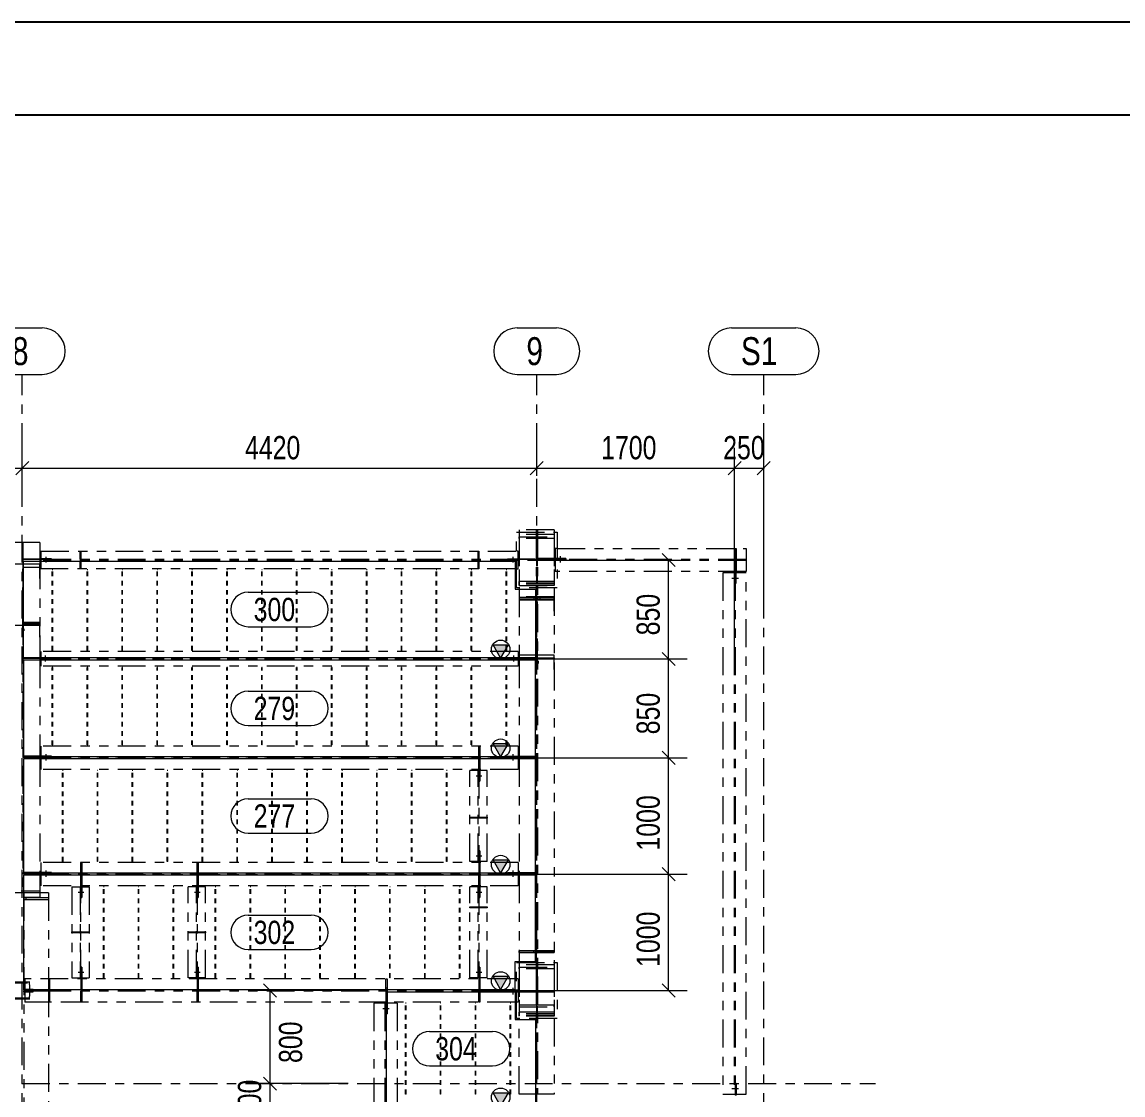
# Model space of a CAD drawing. Header units: millimetres. Extents: x 6786 to 7380, y -302 to 118.
# Drawn here: x 7143.4 to 7261.6, y 2.8 to 118 of the extents above; entities that cross this region are included whole.
import ezdxf

# ---------------------------------------------------------------- set-up
doc = ezdxf.new("R2010")
doc.units = ezdxf.units.MM
for name, pattern in [('XKITLINE00', [0]), ('XKITLINE02', [4, 2, -2]), ('XKITLINE03', [6, 3, -1, 1, -1]), ('XKITLINE04', [3, 0.5, -0.5, 0.5, -0.5, 0.5, -0.5]), ('XKITLINE05', [8, 3, -1, 1, -1, 1, -1])]:
    doc.linetypes.add(name, pattern=pattern)
for name, color, linetype, lineweight in [('Bolt', 7, 'Continuous', 0), ('Part', 2, 'Continuous', 0), ('PartMark', 3, 'Continuous', 0), ('S-GRID', 1, 'Continuous', 0), ('Z-DIMENSIONS', 1, 'Continuous', 0)]:
    doc.layers.add(name, color=color, linetype=linetype, lineweight=lineweight)
doc.styles.add('Arial', font='arial.ttf')

msp = doc.modelspace()

# ---------------------------------------------------------------- hatches: boundary and pattern name
at = {"layer": 'Part'}
for points in [[(7193.96, 51.12), (7195.56, 51.12), (7194.76, 49.72)], [(7193.96, 40.5), (7195.56, 40.5), (7194.76, 39.1)], [(7193.96, 28), (7195.56, 28), (7194.76, 26.6)], [(7193.96, 15.5), (7195.56, 15.5), (7194.76, 14.1)], [(7193.96, 3), (7195.56, 3), (7194.76, 1.6)]]:
    msp.add_hatch(color=7, dxfattribs=at).paths.add_polyline_path(points, flags=17)

# ---------------------------------------------------------------- linework, layer by layer
at = {"color": 1, "linetype": 'XKITLINE00'}
msp.add_line((6785.84, 118.02), (7379.84, 118.02), dxfattribs=at)
at = {"color": 0, "linetype": 'XKITLINE00'}
msp.add_line((7369.84, 108.02), (6810.84, 108.02), dxfattribs=at)
at = {"layer": 'Bolt', "color": 6, "linetype": 'XKITLINE02', "lineweight": 0}
for p, q in [((7145.95, 59.96), (7145.95, 60.58)), ((7145.95, 59.96), (7145.95, 60.58)), ((7145.95, 59.96), (7145.95, 60.58)), ((7196.07, 60.58), (7196.07, 59.96)), ((7196.07, 60.58), (7196.07, 59.96)), ((7196.07, 60.58), (7196.07, 59.96)), ((7201.2, 59.94), (7201.2, 60.63)), ((7201.2, 59.94), (7201.2, 60.63)), ((7201.2, 59.94), (7201.2, 60.63)), ((7201.2, 59.94), (7201.2, 60.63)), ((7219.6, 58.28), (7220.29, 58.28)), ((7219.6, 58.28), (7220.29, 58.28)), ((7219.6, 58.28), (7220.29, 58.28)), ((7219.6, 58.28), (7220.29, 58.28)), ((7145.88, 49.33), (7145.88, 49.96)), ((7145.88, 49.33), (7145.88, 49.96)), ((7196.13, 49.96), (7196.13, 49.33)), ((7196.13, 49.96), (7196.13, 49.33)), ((7145.95, 38.69), (7145.95, 39.38)), ((7145.95, 38.69), (7145.95, 39.38)), ((7145.95, 38.69), (7145.95, 39.38)), ((7145.95, 38.69), (7145.95, 39.38)), ((7196.07, 39.38), (7196.07, 38.69)), ((7196.07, 39.38), (7196.07, 38.69)), ((7196.07, 39.38), (7196.07, 38.69)), ((7196.07, 39.38), (7196.07, 38.69)), ((7192.12, 37.03), (7192.75, 37.03)), ((7192.12, 37.03), (7192.75, 37.03)), ((7192.12, 37.03), (7192.75, 37.03)), ((7192.75, 28.41), (7192.12, 28.41)), ((7192.75, 28.41), (7192.12, 28.41)), ((7192.75, 28.41), (7192.12, 28.41)), ((7145.95, 26.19), (7145.95, 26.88)), ((7145.95, 26.19), (7145.95, 26.88)), ((7145.95, 26.19), (7145.95, 26.88)), ((7145.95, 26.19), (7145.95, 26.88)), ((7196.07, 26.88), (7196.07, 26.19)), ((7196.07, 26.88), (7196.07, 26.19)), ((7196.07, 26.88), (7196.07, 26.19)), ((7196.07, 26.88), (7196.07, 26.19)), ((7149.37, 24.53), (7150, 24.53)), ((7149.37, 24.53), (7150, 24.53)), ((7149.37, 24.53), (7150, 24.53)), ((7161.87, 24.53), (7162.5, 24.53)), ((7161.87, 24.53), (7162.5, 24.53)), ((7161.87, 24.53), (7162.5, 24.53)), ((7192.12, 24.53), (7192.75, 24.53)), ((7192.12, 24.53), (7192.75, 24.53)), ((7192.12, 24.53), (7192.75, 24.53)), ((7150, 15.91), (7149.37, 15.91)), ((7150, 15.91), (7149.37, 15.91)), ((7150, 15.91), (7149.37, 15.91)), ((7162.5, 15.91), (7161.87, 15.91)), ((7162.5, 15.91), (7161.87, 15.91)), ((7162.5, 15.91), (7161.87, 15.91)), ((7192.75, 15.91), (7192.12, 15.91)), ((7192.75, 15.91), (7192.12, 15.91)), ((7192.75, 15.91), (7192.12, 15.91)), ((7196.07, 14.25), (7196.07, 13.56)), ((7196.07, 14.25), (7196.07, 13.56)), ((7196.07, 14.25), (7196.07, 13.56)), ((7196.07, 14.25), (7196.07, 13.56)), ((7182.1, 12.03), (7182.79, 12.03)), ((7182.1, 12.03), (7182.79, 12.03)), ((7182.1, 12.03), (7182.79, 12.03)), ((7182.1, 12.03), (7182.79, 12.03)), ((7220.29, 3.41), (7219.6, 3.41)), ((7220.29, 3.41), (7219.6, 3.41)), ((7220.29, 3.41), (7219.6, 3.41)), ((7220.29, 3.41), (7219.6, 3.41))]:
    msp.add_line(p, q, dxfattribs=at)
at = {"layer": 'Part', "color": 6, "linetype": 'XKITLINE05', "lineweight": 0}
for p, q in [((7196.45, 63.22), (7200.82, 63.22)), ((7196.45, 57.22), (7196.45, 63.22)), ((7200.51, 63.47), (7196.76, 63.47)), ((7196.76, 63.47), (7196.76, 63.22)), ((7196.76, 63.22), (7196.76, 57.22)), ((7200.51, 62.97), (7196.76, 62.97)), ((7196.76, 62.97), (7196.76, 62.72)), ((7196.76, 62.55), (7196.76, 62.72)), ((7196.76, 62.72), (7200.51, 62.72)), ((7196.76, 62.72), (7196.76, 62.55)), ((7198.56, 63.47), (7198.56, 2.85)), ((7198.7, 63.47), (7198.7, 2.85)), ((7200.51, 63.47), (7200.51, 63.22)), ((7200.51, 63.22), (7200.51, 57.22)), ((7200.51, 62.97), (7200.51, 62.72)), ((7200.51, 62.72), (7200.51, 62.55)), ((7200.51, 62.72), (7200.51, 62.55)), ((7200.82, 63.22), (7200.82, 57.22)), ((7145.26, 62.1), (7141.51, 62.1)), ((7143.45, 62.1), (7143.45, 24.47)), ((7145.26, 62.1), (7145.26, 60.1)), ((7200.51, 62.55), (7196.76, 62.55)), ((7196.76, 62.55), (7196.76, 57.9)), ((7198.67, 62.55), (7198.6, 62.55)), ((7198.6, 62.55), (7198.6, 57.66)), ((7198.67, 62.55), (7198.67, 57.66)), ((7200.51, 62.55), (7200.51, 57.9)), ((7143.45, 60.36), (7143.45, 60.26)), ((7143.45, 60.36), (7145.26, 60.36)), ((7143.64, 60.26), (7143.64, 60.36)), ((7143.64, 60.26), (7143.64, 60.36)), ((7145.26, 60.36), (7145.26, 60.36)), ((7145.38, 60.36), (7145.26, 60.36)), ((7145.26, 60.36), (7145.26, 60.26)), ((7145.26, 60.26), (7145.26, 60.36)), ((7145.26, 60.36), (7145.26, 60.26)), ((7145.26, 60.36), (7145.26, 60.36)), ((7145.32, 60.26), (7145.32, 60.36)), ((7145.32, 60.26), (7145.32, 60.36)), ((7145.38, 61.16), (7145.38, 60.1)), ((7145.38, 61.16), (7196.45, 61.16)), ((7146.51, 60.36), (7145.38, 60.36)), ((7146.51, 60.26), (7146.51, 60.36)), ((7146.51, 60.26), (7146.51, 60.36)), ((7149.58, 60.26), (7149.58, 61.16)), ((7149.58, 61.16), (7149.68, 61.16)), ((7149.68, 60.45), (7149.58, 60.45)), ((7149.68, 61.16), (7149.68, 60.26)), ((7192.33, 60.26), (7192.33, 61.16)), ((7192.33, 61.16), (7192.43, 61.16)), ((7192.43, 60.45), (7192.33, 60.45)), ((7192.43, 61.16), (7192.43, 60.26)), ((7195.51, 60.36), (7198.56, 60.36)), ((7195.51, 60.36), (7195.51, 60.26)), ((7195.51, 60.26), (7195.51, 60.36)), ((7196.63, 61.16), (7196.45, 61.16)), ((7196.63, 59.28), (7196.63, 61.16)), ((7196.7, 60.26), (7196.7, 60.36)), ((7196.7, 60.26), (7196.7, 60.36)), ((7196.76, 60.36), (7196.76, 60.26)), ((7196.76, 60.26), (7196.76, 60.36)), ((7196.76, 60.36), (7196.76, 60.26)), ((7198.38, 60.26), (7198.38, 60.36)), ((7198.38, 60.36), (7198.38, 60.26)), ((7198.56, 60.36), (7198.56, 60.26)), ((7198.7, 60.27), (7198.7, 60.4)), ((7201.76, 60.4), (7198.7, 60.4)), ((7198.89, 60.27), (7198.89, 60.4)), ((7198.89, 60.4), (7198.89, 60.27)), ((7200.51, 60.4), (7200.51, 60.27)), ((7200.51, 60.27), (7200.51, 60.4)), ((7200.51, 60.4), (7200.51, 60.27)), ((7200.51, 60.27), (7200.51, 60.4)), ((7200.57, 60.27), (7200.57, 60.4)), ((7200.57, 60.27), (7200.57, 60.4)), ((7200.63, 61.47), (7200.63, 58.97)), ((7200.82, 61.47), (7200.63, 61.47)), ((7200.82, 61.47), (7221.13, 61.47)), ((7201.76, 60.4), (7201.76, 60.27)), ((7219.93, 60.27), (7219.93, 61.47)), ((7219.93, 61.47), (7220.06, 61.47)), ((7220.06, 60.46), (7219.93, 60.46)), ((7220.06, 61.47), (7220.06, 60.27)), ((7221.13, 61.47), (7221.13, 58.97)), ((7145.26, 59.78), (7141.51, 59.78)), ((7145.26, 60.26), (7143.45, 60.26)), ((7143.45, 52.28), (7143.45, 59.45)), ((7143.45, 59.45), (7145.26, 59.45)), ((7145.38, 60.26), (7145.26, 60.26)), ((7145.26, 60.1), (7145.26, 49.72)), ((7145.26, 58.23), (7145.26, 59.78)), ((7196.63, 60.26), (7145.38, 60.26)), ((7146.51, 60.26), (7145.38, 60.26)), ((7196.63, 60.18), (7145.38, 60.18)), ((7145.38, 60.1), (7145.38, 59.28)), ((7196.32, 59.28), (7145.38, 59.28)), ((7149.68, 60.26), (7149.58, 60.26)), ((7149.58, 59.28), (7149.58, 60.18)), ((7149.58, 60.18), (7149.68, 60.18)), ((7149.68, 59.99), (7149.58, 59.99)), ((7149.68, 59.28), (7149.58, 59.28)), ((7149.68, 60.18), (7149.68, 59.28)), ((7192.43, 60.26), (7192.33, 60.26)), ((7192.33, 59.28), (7192.33, 60.18)), ((7192.33, 60.18), (7192.43, 60.18)), ((7192.43, 59.99), (7192.33, 59.99)), ((7192.43, 59.28), (7192.33, 59.28)), ((7192.43, 60.18), (7192.43, 59.28)), ((7198.56, 60.26), (7195.51, 60.26)), ((7196.45, 59.28), (7196.32, 59.28)), ((7196.45, 59.28), (7196.63, 59.28)), ((7201.76, 60.27), (7198.7, 60.27)), ((7221.13, 60.27), (7200.63, 60.27)), ((7221.13, 60.17), (7200.63, 60.17)), ((7220.06, 60.27), (7219.93, 60.27)), ((7219.93, 60.17), (7219.93, 58.97)), ((7220.06, 60.17), (7219.93, 60.17)), ((7219.93, 59.98), (7220.06, 59.98)), ((7219.93, 59.98), (7220.06, 59.98)), ((7220.06, 60.17), (7220.06, 58.97)), ((7200.82, 58.97), (7200.63, 58.97)), ((7221.13, 58.97), (7200.82, 58.97)), ((7221.13, 58.85), (7218.63, 58.85)), ((7218.63, 58.85), (7218.63, 2.85)), ((7219.83, 58.85), (7219.83, 2.85)), ((7219.93, 58.97), (7219.93, 58.85)), ((7220.06, 58.97), (7219.93, 58.97)), ((7219.93, 58.97), (7220.06, 58.97)), ((7220.06, 58.97), (7219.93, 58.97)), ((7219.93, 58.97), (7220.06, 58.97)), ((7219.93, 58.91), (7220.06, 58.91)), ((7219.93, 58.91), (7220.06, 58.91)), ((7219.93, 58.85), (7219.93, 57.72)), ((7219.93, 58.85), (7219.93, 2.85)), ((7220.06, 58.97), (7220.06, 58.97)), ((7220.06, 58.97), (7220.06, 58.96)), ((7220.06, 58.97), (7220.06, 58.93)), ((7220.06, 58.96), (7220.06, 58.93)), ((7220.06, 58.93), (7220.06, 58.85)), ((7220.06, 57.72), (7220.06, 58.85)), ((7221.13, 2.85), (7221.13, 58.85)), ((7200.82, 57.22), (7196.45, 57.22)), ((7198.6, 57.9), (7196.76, 57.9)), ((7196.76, 57.49), (7196.76, 57.9)), ((7196.76, 57.9), (7196.76, 57.49)), ((7200.51, 57.72), (7196.76, 57.72)), ((7200.51, 57.66), (7196.76, 57.66)), ((7200.51, 57.49), (7196.76, 57.49)), ((7196.76, 57.49), (7196.76, 57.47)), ((7196.76, 57.47), (7200.51, 57.47)), ((7196.76, 57.22), (7196.76, 57.1)), ((7196.76, 57.1), (7196.76, 49.72)), ((7198.67, 57.9), (7198.6, 57.9)), ((7198.6, 57.9), (7198.67, 57.9)), ((7198.67, 57.66), (7198.6, 57.66)), ((7200.51, 57.9), (7198.67, 57.9)), ((7200.51, 57.9), (7200.51, 57.49)), ((7200.51, 57.9), (7200.51, 57.49)), ((7200.51, 57.47), (7200.51, 57.49)), ((7200.51, 57.22), (7200.51, 16.97)), ((7219.93, 57.72), (7220.06, 57.72)), ((7219.93, 57.72), (7220.06, 57.72)), ((7200.51, 56.28), (7196.76, 56.28)), ((7196.76, 56.28), (7196.76, 54.73)), ((7198.56, 56.18), (7196.76, 56.18)), ((7196.76, 56.18), (7196.76, 56.05)), ((7196.76, 56.05), (7198.56, 56.05)), ((7196.76, 55.95), (7198.57, 55.95)), ((7198.31, 56.18), (7198.31, 56.05)), ((7198.56, 56.05), (7198.56, 56.18)), ((7198.57, 55.95), (7198.57, 48.78)), ((7200.51, 56.18), (7198.7, 56.18)), ((7198.7, 56.18), (7198.7, 56.05)), ((7198.7, 56.05), (7200.51, 56.05)), ((7198.7, 48.78), (7198.7, 55.95)), ((7198.7, 55.95), (7200.51, 55.95)), ((7198.95, 56.18), (7198.95, 56.05)), ((7200.51, 54.73), (7200.51, 56.28)), ((7200.51, 56.05), (7200.51, 56.18)), ((7145.26, 53.5), (7143.45, 53.5)), ((7145.26, 53.4), (7143.45, 53.4)), ((7143.45, 53.4), (7143.45, 53.28)), ((7143.45, 53.28), (7145.26, 53.28)), ((7143.7, 53.4), (7143.7, 53.28)), ((7145.26, 51.95), (7145.26, 53.5)), ((7145.26, 53.28), (7145.26, 53.4)), ((7145.26, 53.17), (7141.51, 53.17)), ((7143.45, 52.84), (7143.45, 52.62)), ((7143.55, 52.77), (7143.45, 52.77)), ((7143.55, 52.84), (7143.55, 52.62)), ((7143.45, 49.73), (7143.45, 49.63)), ((7146.38, 49.73), (7143.45, 49.73)), ((7143.64, 49.63), (7143.64, 49.73)), ((7143.64, 49.63), (7143.64, 49.73)), ((7145.26, 49.73), (7145.26, 49.63)), ((7145.26, 49.63), (7145.26, 49.73)), ((7145.26, 49.73), (7145.26, 49.63)), ((7145.26, 49.63), (7145.26, 49.73)), ((7145.26, 49.72), (7145.26, 49.47)), ((7145.32, 49.73), (7145.32, 49.72)), ((7145.32, 49.72), (7145.32, 49.63)), ((7145.38, 50.38), (7145.38, 49.63)), ((7196.63, 50.38), (7145.38, 50.38)), ((7145.38, 49.72), (7145.38, 49.47)), ((7146.38, 49.73), (7146.38, 49.63)), ((7146.38, 49.63), (7146.38, 49.73)), ((7195.63, 49.73), (7198.56, 49.73)), ((7195.63, 49.73), (7195.63, 49.63)), ((7195.63, 49.63), (7195.63, 49.73)), ((7196.63, 50.38), (7196.63, 49.63)), ((7196.63, 49.72), (7196.63, 49.47)), ((7196.7, 49.73), (7196.7, 49.63)), ((7196.7, 49.72), (7196.7, 49.63)), ((7198.57, 50), (7196.76, 50)), ((7196.76, 50), (7196.76, 48.45)), ((7196.76, 49.63), (7196.76, 49.73)), ((7196.76, 49.73), (7196.76, 49.63)), ((7196.76, 49.73), (7196.76, 49.63)), ((7196.76, 49.63), (7196.76, 49.73)), ((7196.76, 49.72), (7196.76, 49.47)), ((7200.51, 49.67), (7196.76, 49.67)), ((7198.38, 49.63), (7198.38, 49.73)), ((7198.38, 49.63), (7198.38, 49.73)), ((7198.56, 49.73), (7198.56, 49.63)), ((7200.51, 50), (7198.7, 50)), ((7198.7, 49.63), (7198.7, 49.73)), ((7198.7, 49.73), (7200.51, 49.73)), ((7198.89, 49.73), (7198.89, 49.63)), ((7200.51, 48.45), (7200.51, 50)), ((7200.51, 49.73), (7200.51, 49.63)), ((7145.3, 49.63), (7143.45, 49.63)), ((7145.32, 49.63), (7145.26, 49.63)), ((7145.26, 49.47), (7145.26, 39.1)), ((7145.38, 49.63), (7145.32, 49.63)), ((7145.38, 49.63), (7196.63, 49.63)), ((7146.38, 49.63), (7145.38, 49.63)), ((7196.63, 49.56), (7145.38, 49.56)), ((7145.38, 49.47), (7145.38, 48.81)), ((7196.63, 48.81), (7145.38, 48.81)), ((7196.63, 49.63), (7195.63, 49.63)), ((7196.72, 49.63), (7196.63, 49.63)), ((7196.63, 49.47), (7196.63, 48.81)), ((7196.72, 49.63), (7196.75, 49.63)), ((7196.76, 49.63), (7196.75, 49.63)), ((7196.75, 49.63), (7196.76, 49.63)), ((7196.76, 49.63), (7196.76, 49.63)), ((7198.56, 49.63), (7196.76, 49.63)), ((7196.76, 49.47), (7196.76, 39.1)), ((7198.47, 49.34), (7198.47, 49.12)), ((7198.57, 49.27), (7198.47, 49.27)), ((7198.57, 49.34), (7198.57, 49.12)), ((7200.51, 49.63), (7198.7, 49.63)), ((7198.7, 49.34), (7198.7, 49.12)), ((7198.8, 49.27), (7198.7, 49.27)), ((7198.8, 49.34), (7198.8, 49.12)), ((7196.63, 40.22), (7145.38, 40.22)), ((7145.38, 40.22), (7145.38, 39.1)), ((7192.42, 39.02), (7192.42, 40.22)), ((7192.42, 40.22), (7192.52, 40.22)), ((7192.52, 40.22), (7192.52, 39.02)), ((7196.63, 40.22), (7196.63, 39.1)), ((7143.45, 39.15), (7143.45, 39.02)), ((7146.51, 39.15), (7143.45, 39.15)), ((7143.64, 39.02), (7143.64, 39.15)), ((7143.64, 39.02), (7143.64, 39.15)), ((7145.26, 39.15), (7145.26, 39.02)), ((7145.26, 39.02), (7145.26, 39.15)), ((7145.26, 39.15), (7145.26, 39.02)), ((7145.26, 39.02), (7145.26, 39.15)), ((7145.26, 39.1), (7145.26, 38.85)), ((7145.32, 39.15), (7145.32, 39.1)), ((7145.32, 39.1), (7145.32, 39.02)), ((7145.38, 39.1), (7145.38, 38.85)), ((7146.51, 39.15), (7146.51, 39.02)), ((7192.52, 39.21), (7192.42, 39.21)), ((7195.51, 39.15), (7198.56, 39.15)), ((7195.51, 39.15), (7195.51, 39.02)), ((7196.63, 39.1), (7196.63, 38.85)), ((7196.7, 39.15), (7196.7, 39.02)), ((7196.7, 39.1), (7196.7, 39.02)), ((7196.76, 39.02), (7196.76, 39.15)), ((7196.76, 39.15), (7196.76, 39.02)), ((7196.76, 39.15), (7196.76, 39.02)), ((7196.76, 39.02), (7196.76, 39.15)), ((7196.76, 39.1), (7196.76, 38.85)), ((7198.38, 39.02), (7198.38, 39.15)), ((7198.38, 39.02), (7198.38, 39.15)), ((7198.56, 39.15), (7198.56, 39.02)), ((7145.3, 39.02), (7143.45, 39.02)), ((7145.32, 39.02), (7145.26, 39.02)), ((7145.26, 38.85), (7145.26, 26.6)), ((7145.38, 39.02), (7145.32, 39.02)), ((7196.63, 39.02), (7145.38, 39.02)), ((7146.51, 39.02), (7145.38, 39.02)), ((7145.38, 38.92), (7196.63, 38.92)), ((7145.38, 38.85), (7145.38, 37.72)), ((7192.52, 39.02), (7192.42, 39.02)), ((7192.42, 36.47), (7192.42, 38.92)), ((7192.42, 38.92), (7192.52, 38.92)), ((7192.42, 38.73), (7192.52, 38.73)), ((7192.52, 38.73), (7192.42, 38.73)), ((7192.52, 38.92), (7192.52, 36.47)), ((7196.63, 39.02), (7195.51, 39.02)), ((7196.72, 39.02), (7196.63, 39.02)), ((7196.63, 38.85), (7196.63, 37.72)), ((7196.72, 39.02), (7196.75, 39.02)), ((7196.76, 39.02), (7196.75, 39.02)), ((7196.75, 39.02), (7196.76, 39.02)), ((7196.76, 39.02), (7196.76, 39.02)), ((7198.56, 39.02), (7196.76, 39.02)), ((7196.76, 38.85), (7196.76, 26.6)), ((7196.63, 37.72), (7145.38, 37.72)), ((7191.45, 27.85), (7191.45, 37.6)), ((7193.32, 37.6), (7191.45, 37.6)), ((7192.34, 27.85), (7192.34, 37.6)), ((7192.52, 37.72), (7192.42, 37.72)), ((7192.42, 37.72), (7192.52, 37.72)), ((7192.52, 37.72), (7192.42, 37.72)), ((7192.52, 37.66), (7192.42, 37.66)), ((7192.42, 37.6), (7192.42, 27.85)), ((7193.32, 27.85), (7193.32, 37.6)), ((7192.52, 36.47), (7192.42, 36.47)), ((7192.42, 36.47), (7192.52, 36.47)), ((7191.45, 32.6), (7192.34, 32.6)), ((7191.45, 32.5), (7191.45, 32.6)), ((7192.34, 32.5), (7191.45, 32.5)), ((7192.16, 32.6), (7192.16, 32.5)), ((7192.34, 32.6), (7192.34, 32.5)), ((7192.42, 32.6), (7193.32, 32.6)), ((7192.42, 32.5), (7192.42, 32.6)), ((7193.32, 32.5), (7192.42, 32.5)), ((7192.61, 32.6), (7192.61, 32.5)), ((7193.32, 32.6), (7193.32, 32.5)), ((7192.42, 28.97), (7192.42, 26.52)), ((7192.52, 28.97), (7192.42, 28.97)), ((7192.42, 28.97), (7192.52, 28.97)), ((7192.52, 28.97), (7192.52, 26.52)), ((7145.38, 27.72), (7145.38, 26.52)), ((7196.63, 27.72), (7145.38, 27.72)), ((7149.67, 26.52), (7149.67, 27.72)), ((7149.67, 27.72), (7149.77, 27.72)), ((7149.77, 27.72), (7149.77, 26.52)), ((7162.17, 26.52), (7162.17, 27.72)), ((7162.17, 27.72), (7162.27, 27.72)), ((7162.27, 27.72), (7162.27, 26.52)), ((7193.32, 27.85), (7191.45, 27.85)), ((7192.52, 27.78), (7192.42, 27.78)), ((7192.52, 27.72), (7192.42, 27.72)), ((7192.42, 27.72), (7192.52, 27.72)), ((7192.52, 27.72), (7192.42, 27.72)), ((7196.63, 27.72), (7196.63, 26.52)), ((7143.45, 26.65), (7143.45, 26.52)), ((7146.51, 26.65), (7143.45, 26.65)), ((7145.3, 26.52), (7143.45, 26.52)), ((7143.64, 26.52), (7143.64, 26.65)), ((7143.64, 26.52), (7143.64, 26.65)), ((7145.26, 26.65), (7145.26, 26.52)), ((7145.26, 26.52), (7145.26, 26.65)), ((7145.26, 26.65), (7145.26, 26.52)), ((7145.26, 26.52), (7145.26, 26.65)), ((7145.26, 26.6), (7145.26, 26.35)), ((7145.32, 26.52), (7145.26, 26.52)), ((7145.26, 26.35), (7145.26, 23.97)), ((7145.32, 26.65), (7145.32, 26.6)), ((7145.32, 26.6), (7145.32, 26.52)), ((7145.38, 26.52), (7145.32, 26.52)), ((7145.38, 26.6), (7145.38, 26.35)), ((7145.38, 26.52), (7196.63, 26.52)), ((7146.51, 26.52), (7145.38, 26.52)), ((7196.63, 26.42), (7145.38, 26.42)), ((7145.38, 26.35), (7145.38, 25.22)), ((7146.51, 26.65), (7146.51, 26.52)), ((7149.77, 26.71), (7149.67, 26.71)), ((7149.77, 26.52), (7149.67, 26.52)), ((7149.67, 23.97), (7149.67, 26.42)), ((7149.67, 26.42), (7149.77, 26.42)), ((7149.67, 26.23), (7149.77, 26.23)), ((7149.77, 26.23), (7149.67, 26.23)), ((7149.77, 26.42), (7149.77, 23.97)), ((7162.27, 26.71), (7162.17, 26.71)), ((7162.27, 26.52), (7162.17, 26.52)), ((7162.17, 23.97), (7162.17, 26.42)), ((7162.17, 26.42), (7162.27, 26.42)), ((7162.17, 26.23), (7162.27, 26.23)), ((7162.27, 26.23), (7162.17, 26.23)), ((7162.27, 26.42), (7162.27, 23.97)), ((7192.42, 26.71), (7192.52, 26.71)), ((7192.52, 26.71), (7192.42, 26.71)), ((7192.52, 26.52), (7192.42, 26.52)), ((7192.42, 23.97), (7192.42, 26.42)), ((7192.42, 26.42), (7192.52, 26.42)), ((7192.42, 26.23), (7192.52, 26.23)), ((7192.52, 26.23), (7192.42, 26.23)), ((7192.52, 26.42), (7192.52, 23.97)), ((7195.51, 26.65), (7198.56, 26.65)), ((7195.51, 26.65), (7195.51, 26.52)), ((7196.63, 26.52), (7195.51, 26.52)), ((7196.63, 26.6), (7196.63, 26.35)), ((7196.72, 26.52), (7196.63, 26.52)), ((7196.63, 26.35), (7196.63, 25.22)), ((7196.7, 26.65), (7196.7, 26.52)), ((7196.7, 26.6), (7196.7, 26.52)), ((7196.72, 26.52), (7196.75, 26.52)), ((7196.76, 26.52), (7196.75, 26.52)), ((7196.75, 26.52), (7196.76, 26.52)), ((7196.76, 26.52), (7196.76, 26.65)), ((7196.76, 26.65), (7196.76, 26.52)), ((7196.76, 26.65), (7196.76, 26.52)), ((7196.76, 26.52), (7196.76, 26.65)), ((7196.76, 26.6), (7196.76, 26.35)), ((7196.76, 26.52), (7196.76, 26.52)), ((7198.56, 26.52), (7196.76, 26.52)), ((7196.76, 26.35), (7196.76, 17.1)), ((7198.38, 26.52), (7198.38, 26.65)), ((7198.38, 26.52), (7198.38, 26.65)), ((7198.56, 26.65), (7198.56, 26.52)), ((7196.63, 25.22), (7145.38, 25.22)), ((7148.7, 25.1), (7150.57, 25.1)), ((7148.7, 25.1), (7148.7, 15.35)), ((7149.59, 25.1), (7149.59, 15.35)), ((7149.77, 25.22), (7149.67, 25.22)), ((7149.67, 25.22), (7149.77, 25.22)), ((7149.77, 25.22), (7149.67, 25.22)), ((7149.77, 25.16), (7149.67, 25.16)), ((7149.67, 15.35), (7149.67, 25.1)), ((7150.57, 25.1), (7150.57, 15.35)), ((7161.2, 15.35), (7161.2, 25.1)), ((7163.07, 25.1), (7161.2, 25.1)), ((7162.09, 15.35), (7162.09, 25.1)), ((7162.27, 25.22), (7162.17, 25.22)), ((7162.17, 25.22), (7162.27, 25.22)), ((7162.27, 25.22), (7162.17, 25.22)), ((7162.27, 25.16), (7162.17, 25.16)), ((7162.17, 25.1), (7162.17, 15.35)), ((7163.07, 15.35), (7163.07, 25.1)), ((7191.45, 15.35), (7191.45, 25.1)), ((7193.32, 25.1), (7191.45, 25.1)), ((7192.34, 15.35), (7192.34, 25.1)), ((7192.52, 25.22), (7192.42, 25.22)), ((7192.42, 25.22), (7192.52, 25.22)), ((7192.52, 25.22), (7192.42, 25.22)), ((7192.52, 25.16), (7192.42, 25.16)), ((7192.42, 25.1), (7192.42, 15.35)), ((7193.32, 15.35), (7193.32, 25.1)), ((7145.26, 24.47), (7141.51, 24.47)), ((7143.51, 24.66), (7143.26, 24.66)), ((7143.51, 24.47), (7143.26, 24.47)), ((7145.26, 24.66), (7143.51, 24.66)), ((7146.2, 24.47), (7143.51, 24.47)), ((7143.54, 24.47), (7143.54, -176.53)), ((7143.54, 23.72), (7143.54, 23.97)), ((7143.54, 23.97), (7146.2, 23.97)), ((7146.2, 23.72), (7143.54, 23.72)), ((7143.55, 24.47), (7143.55, 23.97)), ((7145.26, 23.97), (7143.55, 23.97)), ((7143.79, 23.72), (7143.79, 23.97)), ((7146.2, 24.47), (7146.2, 14.1)), ((7146.2, 23.97), (7146.2, 23.72)), ((7149.77, 23.97), (7149.67, 23.97)), ((7149.67, 23.97), (7149.77, 23.97)), ((7162.27, 23.97), (7162.17, 23.97)), ((7162.17, 23.97), (7162.27, 23.97)), ((7192.52, 23.97), (7192.42, 23.97)), ((7192.42, 23.97), (7192.52, 23.97)), ((7191.45, 22.95), (7192.34, 22.95)), ((7191.45, 22.85), (7191.45, 22.95)), ((7192.34, 22.85), (7191.45, 22.85)), ((7192.16, 22.95), (7192.16, 22.85)), ((7192.34, 22.95), (7192.34, 22.85)), ((7192.42, 22.95), (7193.32, 22.95)), ((7192.42, 22.85), (7192.42, 22.95)), ((7193.32, 22.85), (7192.42, 22.85)), ((7192.61, 22.95), (7192.61, 22.85)), ((7193.32, 22.95), (7193.32, 22.85)), ((7148.7, 20.27), (7149.59, 20.27)), ((7148.7, 20.17), (7148.7, 20.27)), ((7149.59, 20.17), (7148.7, 20.17)), ((7149.41, 20.27), (7149.41, 20.17)), ((7149.59, 20.27), (7149.59, 20.17)), ((7149.67, 20.27), (7150.57, 20.27)), ((7149.67, 20.17), (7149.67, 20.27)), ((7150.57, 20.17), (7149.67, 20.17)), ((7149.86, 20.27), (7149.86, 20.17)), ((7150.57, 20.27), (7150.57, 20.17)), ((7161.2, 20.27), (7162.09, 20.27)), ((7161.2, 20.17), (7161.2, 20.27)), ((7162.09, 20.17), (7161.2, 20.17)), ((7161.91, 20.27), (7161.91, 20.17)), ((7162.09, 20.27), (7162.09, 20.17)), ((7162.17, 20.27), (7163.07, 20.27)), ((7162.17, 20.17), (7162.17, 20.27)), ((7163.07, 20.17), (7162.17, 20.17)), ((7162.36, 20.27), (7162.36, 20.17)), ((7163.07, 20.27), (7163.07, 20.17)), ((7198.56, 18.25), (7196.76, 18.25)), ((7196.76, 18.25), (7196.76, 18.05)), ((7196.76, 18.05), (7196.76, 18.25)), ((7200.51, 18.25), (7196.76, 18.25)), ((7196.76, 18.25), (7196.76, 18.06)), ((7196.76, 18.06), (7198.56, 18.06)), ((7198.56, 18.05), (7196.76, 18.05)), ((7198.31, 18.05), (7198.31, 18.25)), ((7198.31, 18.05), (7198.31, 18.25)), ((7198.56, 18.25), (7198.56, 18.05)), ((7198.56, 18.05), (7198.56, 18.25)), ((7198.56, 18.06), (7198.56, 12.41)), ((7198.7, 18.25), (7200.51, 18.25)), ((7198.7, 18.05), (7198.7, 18.25)), ((7198.7, 18.25), (7198.7, 18.05)), ((7198.7, 12.41), (7198.7, 18.06)), ((7198.7, 18.06), (7200.51, 18.06)), ((7200.51, 18.05), (7198.7, 18.05)), ((7198.95, 18.05), (7198.95, 18.25)), ((7198.95, 18.25), (7198.95, 18.05)), ((7200.51, 18.25), (7200.51, 18.05)), ((7200.51, 18.05), (7200.51, 18.25)), ((7200.51, 18.06), (7200.51, 18.25)), ((7196.45, 16.97), (7200.82, 16.97)), ((7196.45, 10.97), (7196.45, 16.97)), ((7196.76, 17.1), (7196.76, 16.97)), ((7196.76, 16.97), (7196.76, 10.97)), ((7200.51, 16.72), (7196.76, 16.72)), ((7196.76, 16.72), (7196.76, 16.47)), ((7200.51, 16.97), (7200.51, 10.97)), ((7200.51, 16.72), (7200.51, 16.47)), ((7200.82, 16.97), (7200.82, 10.97)), ((7149.67, 16.47), (7149.67, 14.02)), ((7149.77, 16.47), (7149.67, 16.47)), ((7149.67, 16.47), (7149.77, 16.47)), ((7149.77, 16.47), (7149.77, 14.02)), ((7162.17, 16.47), (7162.17, 14.02)), ((7162.27, 16.47), (7162.17, 16.47)), ((7162.17, 16.47), (7162.27, 16.47)), ((7162.27, 16.47), (7162.27, 14.02)), ((7192.42, 16.47), (7192.42, 14.02)), ((7192.52, 16.47), (7192.42, 16.47)), ((7192.42, 16.47), (7192.52, 16.47)), ((7192.52, 16.47), (7192.52, 14.02)), ((7196.76, 16.3), (7196.76, 16.47)), ((7196.76, 16.47), (7200.51, 16.47)), ((7196.76, 16.47), (7196.76, 16.3)), ((7200.51, 16.3), (7196.76, 16.3)), ((7196.76, 16.3), (7196.76, 11.65)), ((7198.67, 16.3), (7198.6, 16.3)), ((7198.6, 16.3), (7198.6, 11.42)), ((7198.67, 16.3), (7198.67, 11.42)), ((7200.51, 16.47), (7200.51, 16.3)), ((7200.51, 16.47), (7200.51, 16.3)), ((7200.51, 16.3), (7200.51, 11.65)), ((7144.19, 14.88), (7140.69, 14.88)), ((7140.95, 14.8), (7144.13, 14.8)), ((7143.66, 15.22), (7143.66, 12.72)), ((7196.32, 15.22), (7143.66, 15.22)), ((7144.13, 14.8), (7144.18, 13.97)), ((7146.32, 15.22), (7146.32, 14.1)), ((7148.7, 15.35), (7150.57, 15.35)), ((7149.77, 15.28), (7149.67, 15.28)), ((7149.77, 15.22), (7149.67, 15.22)), ((7149.67, 15.22), (7149.77, 15.22)), ((7149.77, 15.22), (7149.67, 15.22)), ((7149.67, 14.21), (7149.77, 14.21)), ((7149.77, 14.21), (7149.67, 14.21)), ((7163.07, 15.35), (7161.2, 15.35)), ((7162.27, 15.28), (7162.17, 15.28)), ((7162.27, 15.22), (7162.17, 15.22)), ((7162.17, 15.22), (7162.27, 15.22)), ((7162.27, 15.22), (7162.17, 15.22)), ((7162.17, 14.21), (7162.27, 14.21)), ((7162.27, 14.21), (7162.17, 14.21)), ((7182.43, 14.02), (7182.43, 15.22)), ((7182.43, 15.22), (7182.56, 15.22)), ((7182.56, 14.21), (7182.43, 14.21)), ((7182.56, 15.22), (7182.56, 14.02)), ((7193.32, 15.35), (7191.45, 15.35)), ((7192.52, 15.28), (7192.42, 15.28)), ((7192.52, 15.22), (7192.42, 15.22)), ((7192.42, 15.22), (7192.52, 15.22)), ((7192.52, 15.22), (7192.42, 15.22)), ((7192.42, 14.21), (7192.52, 14.21)), ((7192.52, 14.21), (7192.42, 14.21)), ((7196.45, 15.22), (7196.32, 15.22)), ((7196.63, 15.22), (7196.45, 15.22)), ((7196.63, 15.22), (7196.63, 12.72)), ((7144.19, 13.06), (7140.69, 13.06)), ((7144.13, 13.15), (7140.95, 13.15)), ((7143.54, 14.02), (7143.54, 14.12)), ((7143.54, 14.12), (7144.54, 14.12)), ((7143.54, 14.02), (7144.54, 14.02)), ((7143.54, 13.82), (7143.54, 13.92)), ((7143.54, 13.92), (7144.54, 13.92)), ((7143.54, 13.82), (7144.54, 13.82)), ((7146.2, 14.02), (7143.66, 14.02)), ((7146.2, 13.92), (7143.66, 13.92)), ((7144.18, 13.97), (7144.13, 13.15)), ((7144.18, 13.97), (7144.19, 13.97)), ((7144.18, 13.97), (7144.18, 13.97)), ((7144.18, 13.97), (7144.18, 13.97)), ((7144.18, 13.97), (7144.19, 13.97)), ((7144.54, 14.02), (7144.54, 14.12)), ((7144.54, 13.82), (7144.54, 13.92)), ((7146.2, 14.1), (7146.2, -166.15)), ((7146.32, 14.02), (7146.2, 14.02)), ((7146.32, 13.92), (7146.2, 13.92)), ((7146.32, 14.1), (7146.32, 12.72)), ((7196.63, 14.02), (7146.32, 14.02)), ((7196.63, 13.92), (7146.32, 13.92)), ((7149.77, 14.02), (7149.67, 14.02)), ((7149.67, 12.72), (7149.67, 13.92)), ((7149.67, 13.92), (7149.77, 13.92)), ((7149.77, 13.73), (7149.67, 13.73)), ((7149.77, 13.92), (7149.77, 12.72)), ((7162.27, 14.02), (7162.17, 14.02)), ((7162.17, 12.72), (7162.17, 13.92)), ((7162.17, 13.92), (7162.27, 13.92)), ((7162.27, 13.73), (7162.17, 13.73)), ((7162.27, 13.92), (7162.27, 12.72)), ((7182.56, 14.02), (7182.43, 14.02)), ((7182.43, 13.92), (7182.43, 12.72)), ((7182.56, 13.92), (7182.43, 13.92)), ((7182.43, 13.73), (7182.56, 13.73)), ((7182.43, 13.73), (7182.56, 13.73)), ((7182.56, 13.92), (7182.56, 11.47)), ((7192.52, 14.02), (7192.42, 14.02)), ((7192.42, 12.72), (7192.42, 13.92)), ((7192.42, 13.92), (7192.52, 13.92)), ((7192.52, 13.73), (7192.42, 13.73)), ((7192.52, 13.92), (7192.52, 12.72)), ((7195.51, 13.92), (7198.56, 13.92)), ((7195.51, 13.92), (7195.51, 13.8)), ((7195.51, 13.8), (7195.51, 13.92)), ((7198.56, 13.8), (7195.51, 13.8)), ((7196.7, 13.8), (7196.7, 13.92)), ((7196.7, 13.8), (7196.7, 13.92)), ((7196.76, 13.92), (7196.76, 13.8)), ((7198.38, 13.8), (7198.38, 13.92)), ((7198.38, 13.92), (7198.38, 13.8)), ((7198.56, 13.92), (7198.56, 13.8)), ((7198.7, 13.8), (7198.7, 13.92)), ((7198.7, 13.92), (7200.51, 13.92)), ((7200.51, 13.8), (7198.7, 13.8)), ((7198.89, 13.92), (7198.89, 13.8)), ((7200.51, 13.92), (7200.51, 13.8)), ((7146.2, 12.72), (7143.66, 12.72)), ((7182.51, 12.72), (7146.2, 12.72)), ((7149.77, 12.72), (7149.67, 12.72)), ((7162.27, 12.72), (7162.17, 12.72)), ((7182.51, 12.6), (7181.13, 12.6)), ((7181.13, 12.6), (7181.13, -7.85)), ((7182.33, 12.6), (7182.33, -7.73)), ((7182.43, 12.72), (7182.43, 12.6)), ((7182.56, 12.72), (7182.43, 12.72)), ((7182.43, 12.72), (7182.56, 12.72)), ((7182.56, 12.72), (7182.43, 12.72)), ((7182.43, 12.72), (7182.56, 12.72)), ((7182.51, 12.66), (7182.43, 12.66)), ((7182.43, 12.6), (7182.43, -7.73)), ((7183.63, 12.6), (7182.43, 12.6)), ((7182.43, 12.6), (7182.43, 11.47)), ((7196.32, 12.72), (7182.51, 12.72)), ((7182.56, 12.66), (7182.51, 12.66)), ((7183.63, 12.6), (7183.63, 1.6)), ((7192.52, 12.72), (7192.42, 12.72)), ((7196.45, 12.72), (7196.32, 12.72)), ((7196.63, 12.72), (7196.45, 12.72)), ((7198.56, 12.41), (7196.76, 12.41)), ((7196.76, 12.41), (7196.76, 12.22)), ((7196.76, 12.22), (7200.51, 12.22)), ((7200.51, 12.41), (7198.7, 12.41)), ((7200.51, 12.22), (7200.51, 12.41)), ((7182.56, 11.47), (7182.43, 11.47)), ((7182.43, 11.47), (7182.56, 11.47)), ((7200.82, 10.97), (7196.45, 10.97)), ((7198.6, 11.65), (7196.76, 11.65)), ((7196.76, 11.24), (7196.76, 11.65)), ((7196.76, 11.65), (7196.76, 11.24)), ((7200.51, 11.47), (7196.76, 11.47)), ((7200.51, 11.42), (7196.76, 11.42)), ((7200.51, 11.24), (7196.76, 11.24)), ((7196.76, 11.22), (7196.76, 11.24)), ((7200.51, 11.22), (7196.76, 11.22)), ((7196.76, 10.97), (7196.76, 10.85)), ((7196.76, 2.85), (7196.76, 10.85)), ((7198.67, 11.65), (7198.6, 11.65)), ((7198.6, 11.65), (7198.67, 11.65)), ((7198.67, 11.42), (7198.6, 11.42)), ((7200.51, 11.65), (7198.67, 11.65)), ((7200.51, 11.65), (7200.51, 11.24)), ((7200.51, 11.65), (7200.51, 11.24)), ((7200.51, 11.24), (7200.51, 11.22)), ((7200.51, 10.97), (7200.51, 2.85)), ((7220.06, 3.97), (7219.93, 3.97)), ((7219.93, 3.97), (7219.93, 2.85)), ((7219.93, 3.97), (7220.06, 3.97)), ((7220.06, 3.97), (7220.06, 2.85)), ((7198.51, 2.85), (7196.76, 2.85)), ((7200.51, 2.85), (7198.51, 2.85)), ((7218.63, 2.85), (7221.13, 2.85)), ((7219.93, 2.85), (7219.93, 2.72)), ((7219.93, 2.78), (7220.06, 2.78)), ((7219.93, 2.78), (7220.06, 2.78)), ((7220.06, 2.85), (7220.06, 2.72))]:
    msp.add_line(p, q, dxfattribs=at)
at = {"layer": 'Part', "color": 7, "linetype": 'XKITLINE00', "lineweight": 0}
for p, q in [((7143.51, 49.72), (7143.51, 60.1)), ((7143.51, 60.1), (7196.32, 60.1)), ((7196.32, 60.1), (7196.32, 57.1)), ((7196.32, 57.1), (7198.51, 57.1)), ((7198.51, 57.1), (7198.51, 49.72)), ((7194.76, 49.72), (7193.96, 51.12)), ((7193.96, 51.12), (7195.56, 51.12)), ((7195.56, 51.12), (7194.76, 49.72)), ((7198.51, 49.72), (7143.51, 49.72)), ((7198.51, 49.47), (7143.51, 49.47)), ((7143.51, 49.47), (7143.51, 39.1)), ((7198.51, 39.1), (7198.51, 49.47)), ((7194.76, 39.1), (7193.96, 40.5)), ((7193.96, 40.5), (7195.56, 40.5)), ((7195.56, 40.5), (7194.76, 39.1)), ((7143.51, 39.1), (7198.51, 39.1)), ((7198.51, 38.85), (7143.51, 38.85)), ((7143.51, 38.85), (7143.51, 26.6)), ((7198.51, 26.6), (7198.51, 38.85)), ((7194.76, 26.6), (7193.96, 28)), ((7193.96, 28), (7195.56, 28)), ((7195.56, 28), (7194.76, 26.6)), ((7143.51, 26.6), (7198.51, 26.6)), ((7198.51, 26.35), (7143.51, 26.35)), ((7143.51, 26.35), (7143.51, 14.1)), ((7198.51, 17.1), (7198.51, 26.35)), ((7196.32, 14.1), (7196.32, 17.1)), ((7196.32, 17.1), (7198.51, 17.1)), ((7194.76, 14.1), (7193.96, 15.5)), ((7193.96, 15.5), (7195.56, 15.5)), ((7195.56, 15.5), (7194.76, 14.1)), ((7143.51, 14.1), (7196.32, 14.1)), ((7182.51, 1.6), (7182.51, 13.85)), ((7182.51, 13.85), (7196.32, 13.85)), ((7196.32, 13.85), (7196.32, 10.85)), ((7196.32, 10.85), (7198.51, 10.85)), ((7198.51, 10.85), (7198.51, 1.6)), ((7194.76, 1.6), (7193.96, 3)), ((7193.96, 3), (7195.56, 3)), ((7195.56, 3), (7194.76, 1.6))]:
    msp.add_line(p, q, dxfattribs=at)
at = {"layer": 'Part', "color": 2, "linetype": 'XKITLINE04', "lineweight": 0}
for p, q in [((7146.6, 50.5), (7146.6, 59.16)), ((7146.66, 59.16), (7146.6, 59.16)), ((7146.66, 50.5), (7146.66, 59.16)), ((7150.35, 50.5), (7150.35, 59.16)), ((7150.41, 59.16), (7150.35, 59.16)), ((7150.41, 50.5), (7150.41, 59.16)), ((7154.1, 50.5), (7154.1, 59.16)), ((7154.16, 59.16), (7154.1, 59.16)), ((7154.16, 50.5), (7154.16, 59.16)), ((7157.85, 50.5), (7157.85, 59.16)), ((7157.91, 59.16), (7157.85, 59.16)), ((7157.91, 50.5), (7157.91, 59.16)), ((7161.6, 50.5), (7161.6, 59.16)), ((7161.66, 59.16), (7161.6, 59.16)), ((7161.66, 50.5), (7161.66, 59.16)), ((7165.35, 50.5), (7165.35, 59.16)), ((7165.41, 59.16), (7165.35, 59.16)), ((7165.41, 50.5), (7165.41, 59.16)), ((7169.1, 50.5), (7169.1, 59.16)), ((7169.16, 59.16), (7169.1, 59.16)), ((7169.16, 50.5), (7169.16, 59.16)), ((7172.85, 50.5), (7172.85, 59.16)), ((7172.91, 59.16), (7172.85, 59.16)), ((7172.91, 50.5), (7172.91, 59.16)), ((7176.6, 50.5), (7176.6, 59.16)), ((7176.66, 59.16), (7176.6, 59.16)), ((7176.66, 50.5), (7176.66, 59.16)), ((7180.35, 50.5), (7180.35, 59.16)), ((7180.41, 59.16), (7180.35, 59.16)), ((7180.41, 50.5), (7180.41, 59.16)), ((7184.1, 50.5), (7184.1, 59.16)), ((7184.16, 59.16), (7184.1, 59.16)), ((7184.16, 50.5), (7184.16, 59.16)), ((7187.85, 50.5), (7187.85, 59.16)), ((7187.91, 59.16), (7187.85, 59.16)), ((7187.91, 50.5), (7187.91, 59.16)), ((7191.6, 50.5), (7191.6, 59.16)), ((7191.66, 59.16), (7191.6, 59.16)), ((7191.66, 50.5), (7191.66, 59.16)), ((7195.35, 50.5), (7195.35, 59.16)), ((7195.41, 59.16), (7195.35, 59.16)), ((7195.41, 50.5), (7195.41, 59.16)), ((7146.66, 50.5), (7146.6, 50.5)), ((7150.41, 50.5), (7150.35, 50.5)), ((7154.16, 50.5), (7154.1, 50.5)), ((7157.91, 50.5), (7157.85, 50.5)), ((7161.66, 50.5), (7161.6, 50.5)), ((7165.41, 50.5), (7165.35, 50.5)), ((7169.16, 50.5), (7169.1, 50.5)), ((7172.91, 50.5), (7172.85, 50.5)), ((7176.66, 50.5), (7176.6, 50.5)), ((7180.41, 50.5), (7180.35, 50.5)), ((7184.16, 50.5), (7184.1, 50.5)), ((7187.91, 50.5), (7187.85, 50.5)), ((7191.66, 50.5), (7191.6, 50.5)), ((7195.41, 50.5), (7195.35, 50.5)), ((7146.6, 40.35), (7146.6, 48.69)), ((7146.66, 48.69), (7146.6, 48.69)), ((7146.66, 40.35), (7146.66, 48.69)), ((7150.35, 40.35), (7150.35, 48.69)), ((7150.41, 48.69), (7150.35, 48.69)), ((7150.41, 40.35), (7150.41, 48.69)), ((7154.1, 40.35), (7154.1, 48.69)), ((7154.16, 48.69), (7154.1, 48.69)), ((7154.16, 40.35), (7154.16, 48.69)), ((7157.85, 40.35), (7157.85, 48.69)), ((7157.91, 48.69), (7157.85, 48.69)), ((7157.91, 40.35), (7157.91, 48.69)), ((7161.6, 40.35), (7161.6, 48.69)), ((7161.66, 48.69), (7161.6, 48.69)), ((7161.66, 40.35), (7161.66, 48.69)), ((7165.35, 40.35), (7165.35, 48.69)), ((7165.41, 48.69), (7165.35, 48.69)), ((7165.41, 40.35), (7165.41, 48.69)), ((7169.1, 40.35), (7169.1, 48.69)), ((7169.16, 48.69), (7169.1, 48.69)), ((7169.16, 40.35), (7169.16, 48.69)), ((7172.85, 40.35), (7172.85, 48.69)), ((7172.91, 48.69), (7172.85, 48.69)), ((7172.91, 40.35), (7172.91, 48.69)), ((7176.6, 40.35), (7176.6, 48.69)), ((7176.66, 48.69), (7176.6, 48.69)), ((7176.66, 40.35), (7176.66, 48.69)), ((7180.35, 40.35), (7180.35, 48.69)), ((7180.41, 48.69), (7180.35, 48.69)), ((7180.41, 40.35), (7180.41, 48.69)), ((7184.1, 40.35), (7184.1, 48.69)), ((7184.16, 48.69), (7184.1, 48.69)), ((7184.16, 40.35), (7184.16, 48.69)), ((7187.85, 40.35), (7187.85, 48.69)), ((7187.91, 48.69), (7187.85, 48.69)), ((7187.91, 40.35), (7187.91, 48.69)), ((7191.6, 40.35), (7191.6, 48.69)), ((7191.66, 48.69), (7191.6, 48.69)), ((7191.66, 40.35), (7191.66, 48.69)), ((7195.35, 40.35), (7195.35, 48.69)), ((7195.41, 48.69), (7195.35, 48.69)), ((7195.41, 40.35), (7195.41, 48.69)), ((7146.66, 40.35), (7146.6, 40.35)), ((7150.41, 40.35), (7150.35, 40.35)), ((7154.16, 40.35), (7154.1, 40.35)), ((7157.91, 40.35), (7157.85, 40.35)), ((7161.66, 40.35), (7161.6, 40.35)), ((7165.41, 40.35), (7165.35, 40.35)), ((7169.16, 40.35), (7169.1, 40.35)), ((7172.91, 40.35), (7172.85, 40.35)), ((7176.66, 40.35), (7176.6, 40.35)), ((7180.41, 40.35), (7180.35, 40.35)), ((7184.16, 40.35), (7184.1, 40.35)), ((7187.91, 40.35), (7187.85, 40.35)), ((7191.66, 40.35), (7191.6, 40.35)), ((7195.41, 40.35), (7195.35, 40.35)), ((7147.7, 27.85), (7147.7, 37.6)), ((7147.76, 37.6), (7147.7, 37.6)), ((7147.76, 27.85), (7147.76, 37.6)), ((7151.45, 27.85), (7151.45, 37.6)), ((7151.51, 37.6), (7151.45, 37.6)), ((7151.51, 27.85), (7151.51, 37.6)), ((7155.2, 27.85), (7155.2, 37.6)), ((7155.26, 37.6), (7155.2, 37.6)), ((7155.26, 27.85), (7155.26, 37.6)), ((7158.95, 27.85), (7158.95, 37.6)), ((7159.01, 37.6), (7158.95, 37.6)), ((7159.01, 27.85), (7159.01, 37.6)), ((7162.7, 27.85), (7162.7, 37.6)), ((7162.76, 37.6), (7162.7, 37.6)), ((7162.76, 27.85), (7162.76, 37.6)), ((7166.45, 27.85), (7166.45, 37.6)), ((7166.51, 37.6), (7166.45, 37.6)), ((7166.51, 27.85), (7166.51, 37.6)), ((7170.2, 27.85), (7170.2, 37.6)), ((7170.26, 37.6), (7170.2, 37.6)), ((7170.26, 27.85), (7170.26, 37.6)), ((7173.95, 27.85), (7173.95, 37.6)), ((7174.01, 37.6), (7173.95, 37.6)), ((7174.01, 27.85), (7174.01, 37.6)), ((7177.7, 27.85), (7177.7, 37.6)), ((7177.76, 37.6), (7177.7, 37.6)), ((7177.76, 27.85), (7177.76, 37.6)), ((7181.45, 27.85), (7181.45, 37.6)), ((7181.51, 37.6), (7181.45, 37.6)), ((7181.51, 27.85), (7181.51, 37.6)), ((7185.2, 27.85), (7185.2, 37.6)), ((7185.26, 37.6), (7185.2, 37.6)), ((7185.26, 27.85), (7185.26, 37.6)), ((7188.95, 27.85), (7188.95, 37.6)), ((7189.01, 37.6), (7188.95, 37.6)), ((7189.01, 27.85), (7189.01, 37.6)), ((7147.76, 27.85), (7147.7, 27.85)), ((7151.51, 27.85), (7151.45, 27.85)), ((7155.26, 27.85), (7155.2, 27.85)), ((7159.01, 27.85), (7158.95, 27.85)), ((7162.76, 27.85), (7162.7, 27.85)), ((7166.51, 27.85), (7166.45, 27.85)), ((7170.26, 27.85), (7170.2, 27.85)), ((7174.01, 27.85), (7173.95, 27.85)), ((7177.76, 27.85), (7177.7, 27.85)), ((7181.51, 27.85), (7181.45, 27.85)), ((7185.26, 27.85), (7185.2, 27.85)), ((7189.01, 27.85), (7188.95, 27.85)), ((7152.1, 15.35), (7152.1, 25.1)), ((7152.16, 25.1), (7152.1, 25.1)), ((7152.16, 15.35), (7152.16, 25.1)), ((7155.85, 15.35), (7155.85, 25.1)), ((7155.91, 25.1), (7155.85, 25.1)), ((7155.91, 15.35), (7155.91, 25.1)), ((7159.6, 15.35), (7159.6, 25.1)), ((7159.66, 25.1), (7159.6, 25.1)), ((7159.66, 15.35), (7159.66, 25.1)), ((7164.1, 15.35), (7164.1, 25.1)), ((7164.16, 25.1), (7164.1, 25.1)), ((7164.16, 15.35), (7164.16, 25.1)), ((7167.85, 15.35), (7167.85, 25.1)), ((7167.91, 25.1), (7167.85, 25.1)), ((7167.91, 15.35), (7167.91, 25.1)), ((7171.6, 15.35), (7171.6, 25.1)), ((7171.66, 25.1), (7171.6, 25.1)), ((7171.66, 15.35), (7171.66, 25.1)), ((7175.35, 15.35), (7175.35, 25.1)), ((7175.41, 25.1), (7175.35, 25.1)), ((7175.41, 15.35), (7175.41, 25.1)), ((7179.1, 15.35), (7179.1, 25.1)), ((7179.16, 25.1), (7179.1, 25.1)), ((7179.16, 15.35), (7179.16, 25.1)), ((7182.85, 15.35), (7182.85, 25.1)), ((7182.91, 25.1), (7182.85, 25.1)), ((7182.91, 15.35), (7182.91, 25.1)), ((7186.6, 15.35), (7186.6, 25.1)), ((7186.66, 25.1), (7186.6, 25.1)), ((7186.66, 15.35), (7186.66, 25.1)), ((7190.35, 15.35), (7190.35, 25.1)), ((7190.41, 25.1), (7190.35, 25.1)), ((7190.41, 15.35), (7190.41, 25.1)), ((7152.16, 15.35), (7152.1, 15.35)), ((7155.91, 15.35), (7155.85, 15.35)), ((7159.66, 15.35), (7159.6, 15.35)), ((7164.16, 15.35), (7164.1, 15.35)), ((7167.91, 15.35), (7167.85, 15.35)), ((7171.66, 15.35), (7171.6, 15.35)), ((7175.41, 15.35), (7175.35, 15.35)), ((7179.16, 15.35), (7179.1, 15.35)), ((7182.91, 15.35), (7182.85, 15.35)), ((7186.66, 15.35), (7186.6, 15.35)), ((7190.41, 15.35), (7190.35, 15.35)), ((7184.54, 2.85), (7184.54, 12.6)), ((7184.6, 12.6), (7184.54, 12.6)), ((7184.6, 2.85), (7184.6, 12.6)), ((7188.29, 2.85), (7188.29, 12.6)), ((7188.35, 12.6), (7188.29, 12.6)), ((7188.35, 2.85), (7188.35, 12.6)), ((7192.04, 2.85), (7192.04, 12.6)), ((7192.1, 12.6), (7192.04, 12.6)), ((7192.1, 2.85), (7192.1, 12.6)), ((7195.79, 2.85), (7195.79, 12.6)), ((7195.85, 12.6), (7195.79, 12.6)), ((7195.85, 2.85), (7195.85, 12.6)), ((7184.6, 2.85), (7184.54, 2.85)), ((7188.35, 2.85), (7188.29, 2.85)), ((7192.1, 2.85), (7192.04, 2.85)), ((7195.85, 2.85), (7195.79, 2.85))]:
    msp.add_line(p, q, dxfattribs=at)
at = {"layer": 'Part', "color": 7, "linetype": 'XKITLINE00', "lineweight": 0}
for centre in [(7194.76, 50.62), (7194.76, 40), (7194.76, 27.5), (7194.76, 15), (7194.76, 2.5)]:
    msp.add_circle(centre, 1, dxfattribs=at)
at = {"layer": 'PartMark', "color": 1, "linetype": 'XKITLINE00', "lineweight": 0}
for p, q in [((7167.63, 56.76), (7174.39, 56.76)), ((7167.63, 53.06), (7174.39, 53.06)), ((7167.63, 46.13), (7174.39, 46.13)), ((7167.63, 42.43), (7174.39, 42.43)), ((7167.63, 34.57), (7174.39, 34.57)), ((7167.63, 30.87), (7174.39, 30.87)), ((7167.63, 22.07), (7174.39, 22.07)), ((7167.63, 18.37), (7174.39, 18.37)), ((7187.13, 9.57), (7193.89, 9.57)), ((7187.13, 5.87), (7193.89, 5.87))]:
    msp.add_line(p, q, dxfattribs=at)
for centre, start, end in [((7167.63, 54.91), 90, 270), ((7174.39, 54.91), 270, 90), ((7167.63, 44.28), 90, 270), ((7174.39, 44.28), 270, 90), ((7167.63, 32.72), 90, 270), ((7174.39, 32.72), 270, 90), ((7167.63, 20.22), 90, 270), ((7174.39, 20.22), 270, 90), ((7187.13, 7.72), 90, 270), ((7193.89, 7.72), 270, 90)]:
    msp.add_arc(centre, 1.85, start, end, dxfattribs=at)
at = {"layer": 'S-GRID', "color": 4, "linetype": 'XKITLINE00', "lineweight": 0}
for p, q in [((7141.27, 85.16), (7145.5, 85.16)), ((7196.52, 85.16), (7200.75, 85.16)), ((7219.56, 85.16), (7226.46, 85.16)), ((7141.27, 80.16), (7145.5, 80.16)), ((7196.52, 80.16), (7200.75, 80.16)), ((7219.56, 80.16), (7226.46, 80.16))]:
    msp.add_line(p, q, dxfattribs=at)
at = {"layer": 'S-GRID', "color": 4, "linetype": 'XKITLINE03', "lineweight": 0}
for p, q in [((7143.38, -234.06), (7143.38, 80.16)), ((7198.63, -234.06), (7198.63, 80.16)), ((7223.01, -234.06), (7223.01, 80.16)), ((6837.34, 3.97), (7235.01, 3.97))]:
    msp.add_line(p, q, dxfattribs=at)
at = {"layer": 'S-GRID', "color": 4, "linetype": 'XKITLINE00', "lineweight": 0}
for centre, start, end in [((7145.5, 82.66), 270, 90), ((7196.52, 82.66), 90, 270), ((7200.75, 82.66), 270, 90), ((7219.56, 82.66), 90, 270), ((7226.46, 82.66), 270, 90)]:
    msp.add_arc(centre, 2.5, start, end, dxfattribs=at)
at = {"layer": 'Z-DIMENSIONS', "color": 1, "linetype": 'XKITLINE00', "lineweight": 0}
for p, q in [((7143.38, 67.86), (7143.38, 72.29)), ((7143.38, 67.86), (7143.38, 72.29)), ((7198.63, 69.27), (7198.63, 72.29)), ((7198.63, 69.27), (7198.63, 72.29)), ((7219.88, 49.96), (7219.88, 72.29)), ((7219.88, 49.96), (7219.88, 72.29)), ((7223.01, 55.69), (7223.01, 72.29)), ((7091.51, 70.09), (7143.38, 70.09)), ((7144.09, 70.8), (7142.68, 69.38)), ((7144.09, 70.8), (7142.68, 69.38)), ((7143.38, 70.09), (7198.63, 70.09)), ((7199.34, 70.8), (7197.93, 69.38)), ((7199.34, 70.8), (7197.93, 69.38)), ((7198.63, 70.09), (7219.88, 70.09)), ((7220.59, 70.8), (7219.18, 69.38)), ((7220.59, 70.8), (7219.18, 69.38)), ((7219.88, 70.09), (7223.01, 70.09)), ((7223.72, 70.8), (7222.3, 69.38)), ((7212.1, 60.93), (7213.51, 59.51)), ((7197.63, 60.22), (7214.8, 60.22)), ((7212.8, 49.6), (7212.8, 60.22)), ((7212.1, 50.3), (7213.51, 48.89)), ((7212.1, 50.3), (7213.51, 48.89)), ((7196.51, 49.6), (7214.8, 49.6)), ((7196.51, 49.6), (7214.8, 49.6)), ((7212.8, 38.97), (7212.8, 49.6)), ((7212.1, 39.68), (7213.51, 38.26)), ((7212.1, 39.68), (7213.51, 38.26)), ((7196.21, 38.97), (7214.8, 38.97)), ((7196.21, 38.97), (7214.8, 38.97)), ((7212.8, 26.47), (7212.8, 38.97)), ((7195.19, 26.47), (7214.8, 26.47)), ((7195.19, 26.47), (7214.8, 26.47)), ((7212.1, 27.18), (7213.51, 25.76)), ((7212.1, 27.18), (7213.51, 25.76)), ((7212.8, 13.97), (7212.8, 26.47)), ((7169.29, 14.68), (7170.7, 13.26)), ((7212.1, 14.68), (7213.51, 13.26)), ((7179, 13.97), (7167.99, 13.97)), ((7169.99, 3.97), (7169.99, 13.97)), ((7192.24, 13.97), (7214.8, 13.97)), ((7178.39, 3.97), (7167.79, 3.97)), ((7178.39, 3.97), (7167.99, 3.97)), ((7169.29, 4.68), (7170.7, 3.26)), ((7169.29, 4.68), (7170.7, 3.26)), ((7169.99, 1.47), (7169.99, 3.97))]:
    msp.add_line(p, q, dxfattribs=at)
at = {"layer": 'Z-DIMENSIONS', "color": 3}
for p in [(7143.38, 70.09), (7143.38, 70.09), (7198.63, 70.09), (7198.63, 70.09), (7219.88, 70.09), (7219.88, 70.09), (7223.01, 70.09), (7212.8, 60.22), (7212.8, 49.6), (7212.8, 49.6), (7212.8, 38.97), (7212.8, 38.97), (7212.8, 26.47), (7212.8, 26.47), (7169.99, 13.97), (7212.8, 13.97), (7169.99, 3.97), (7169.99, 3.97)]:
    msp.add_point(p, dxfattribs=at)

# ---------------------------------------------------------------- texts
at = {"layer": 'PartMark', "color": 7, "style": 'Arial', "width": 0.765}
for s, p in [('300', (7168.23, 53.66)), ('279', (7168.23, 43.03)), ('277', (7168.23, 31.47)), ('302', (7168.23, 18.97)), ('304', (7187.73, 6.47))]:
    msp.add_text(s, height=2.5, dxfattribs=at).set_placement(p)
at = {"layer": 'S-GRID', "color": 4, "style": 'Arial', "width": 0.765}
for s, p in [('8', (7142.27, 81.16)), ('9', (7197.52, 81.16)), ('S1', (7220.56, 81.16))]:
    msp.add_text(s, height=3, dxfattribs=at).set_placement(p)
at = {"layer": 'Z-DIMENSIONS', "color": 3, "style": 'Arial', "width": 0.765}
for s, p in [('4420', (7167.3, 71.04)), ('1700', (7205.55, 71.04)), ('250', (7218.66, 71.04))]:
    msp.add_text(s, height=2.5, dxfattribs=at).set_placement(p)
for s, p in [('850', (7211.85, 52.13)), ('850', (7211.85, 41.5)), ('1000', (7211.85, 29.01)), ('1000', (7211.85, 16.51)), ('800', (7173.44, 6.19)), ('200', (7169.04, -0.06))]:
    msp.add_text(s, height=2.5, rotation=90.0002, dxfattribs=at).set_placement(p)

doc.saveas('drawing.dxf')
